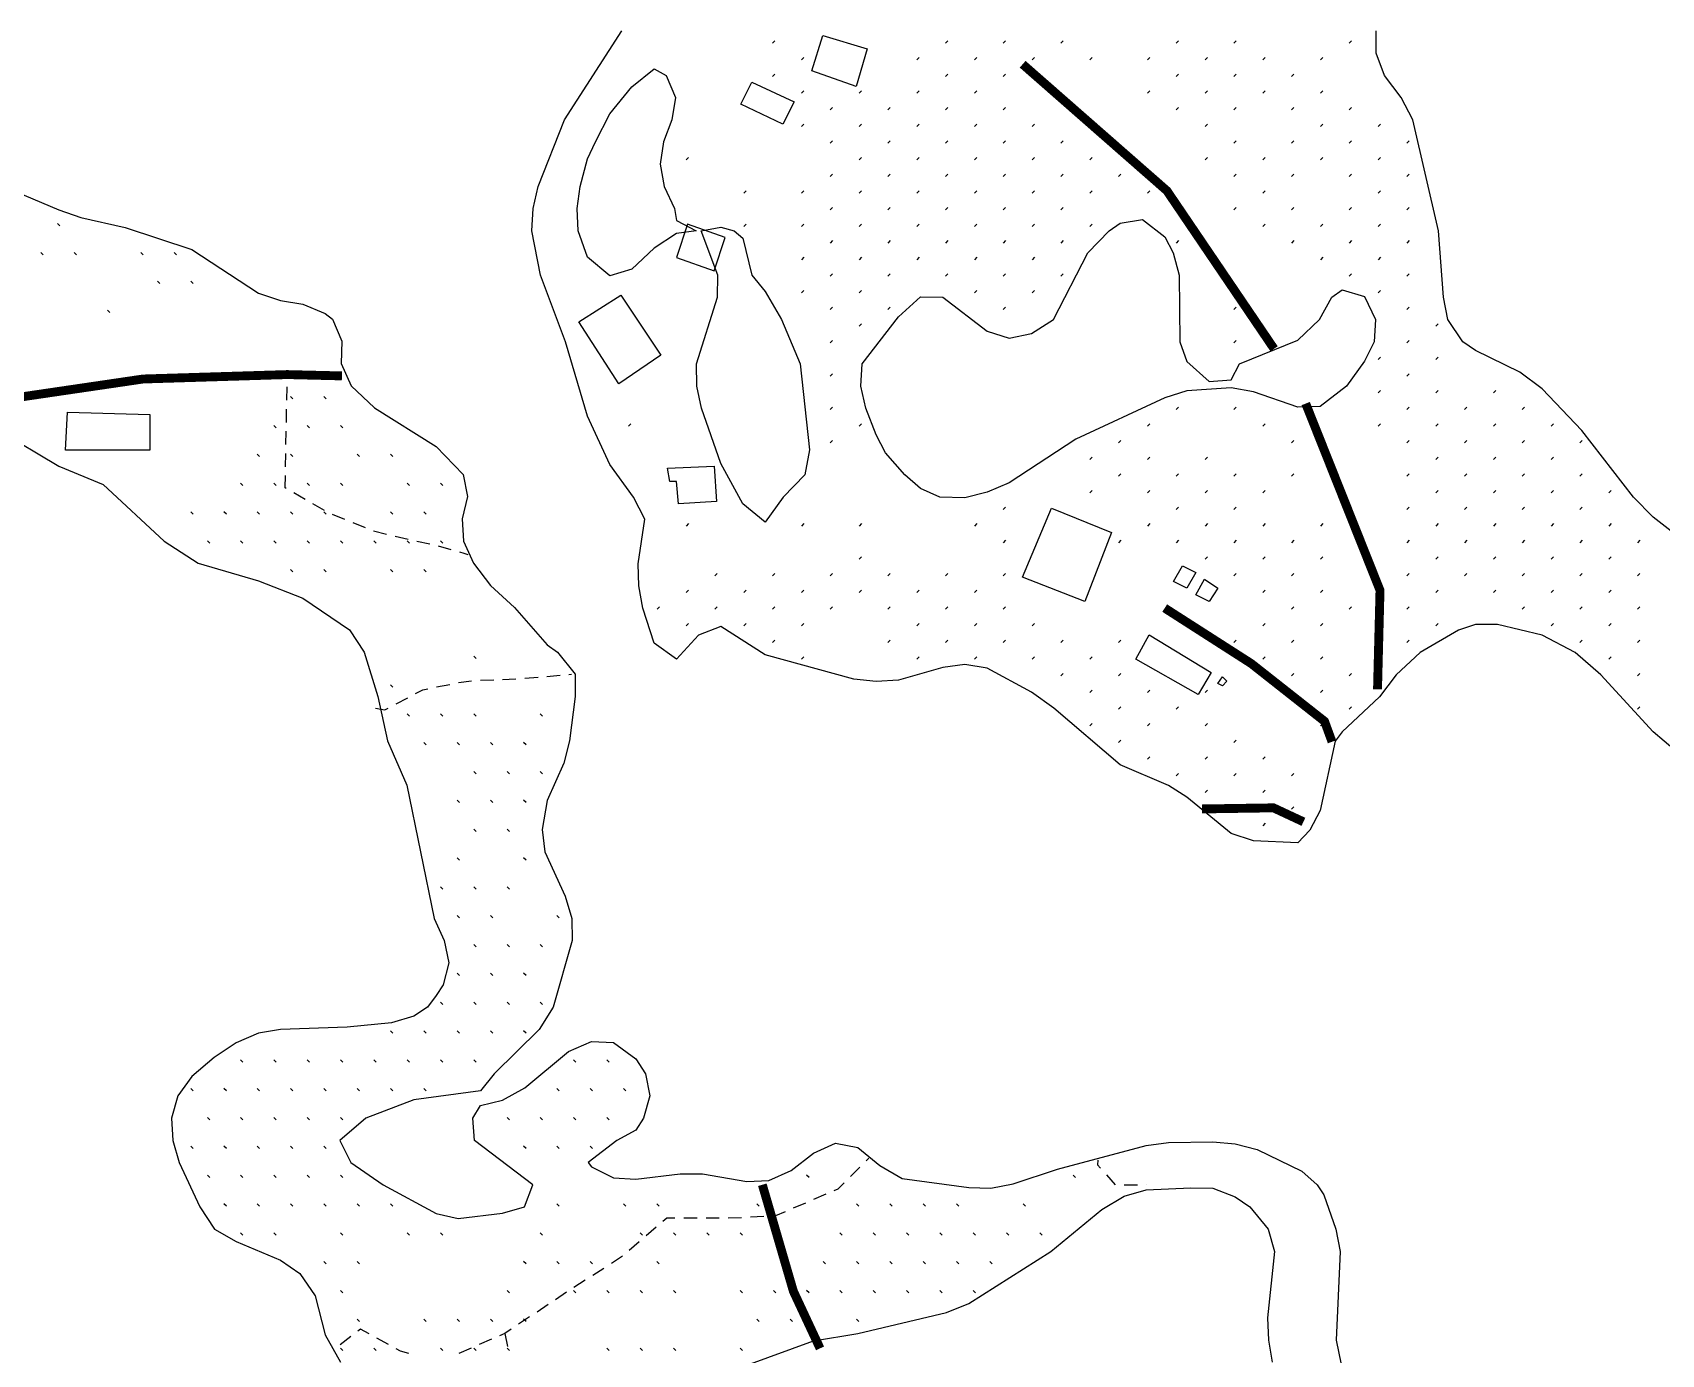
# Model space of a CAD drawing. Header units: millimetres. Extents: x 10 to 1190, y 102 to 890.
# Drawn here: x 781 to 927.8, y 371.9 to 491 of the extents above; entities that cross this region are included whole.
import ezdxf

# ---------------------------------------------------------------- set-up
doc = ezdxf.new("R2010")
doc.units = ezdxf.units.MM
for name, color, linetype in [('CUT', 1, 'CONTINUOUS'), ('ETCH', 7, 'CONTINUOUS'), ('SCORE', 5, 'CONTINUOUS')]:
    doc.layers.add(name, color=color, linetype=linetype)

msp = doc.modelspace()

# ---------------------------------------------------------------- linework, layer by layer
at = {"layer": 'CUT'}
for points in [[(929.022, 426.274), (927.022, 427.963), (922.327, 433.114), (920.014, 435.114), (917.022, 436.661), (913.022, 437.635), (911.022, 437.639), (909.493, 437.114), (906.047, 435.114), (903.87, 433.114), (902.364, 431.114), (899.022, 427.97), (898.379, 427.114), (897.022, 420.888), (896.096, 419.114), (895.022, 417.976), (891.022, 418.135), (889.022, 418.813), (885.022, 422.071), (883.353, 423.114), (879.022, 424.99), (873.022, 430.097), (871.022, 431.529), (867.022, 433.687), (865.022, 434.024), (863.022, 433.755), (859.022, 432.607), (857.022, 432.488), (855.022, 432.722), (847.022, 434.912), (843.022, 437.459), (841.022, 436.684), (839.022, 434.496), (837.022, 435.944), (836.002, 439.114), (835.643, 441.114), (835.587, 443.114), (836.179, 447.114), (835.151, 449.114), (833.022, 452.048), (831.022, 456.408), (829.025, 463.114), (826.771, 469.114), (826, 473.114), (826.116, 475.114), (826.576, 477.114), (828.937, 483.114), (834.111, 491.114)], [(767.366, 481.769), (783.366, 475.009), (785.366, 474.309), (789.366, 473.402), (795.366, 471.413), (801.366, 467.479), (803.366, 466.832), (805.366, 466.505), (807.366, 465.67), (808.04, 465.154), (808.866, 463.154), (808.823, 461.154), (809.722, 459.154), (811.808, 457.154), (817.366, 453.673), (819.806, 451.154), (820.192, 449.154), (819.718, 447.154), (819.849, 445.154), (820.729, 443.154), (822.284, 441.154), (824.427, 439.154), (827.366, 435.801), (828.321, 435.154), (829.909, 433.154), (829.895, 431.154), (829.38, 427.154), (828.881, 425.154), (827.366, 421.769), (826.927, 419.154), (827.167, 417.154), (828.99, 413.154), (829.608, 411.154), (829.62, 409.154), (827.926, 403.154), (826.649, 401.154), (822.611, 397.154), (821.366, 395.606), (815.366, 394.791), (811.028, 393.154), (808.698, 391.154), (809.701, 389.154), (812.6, 387.154), (817.366, 384.574), (819.366, 384.098), (823.366, 384.585), (825.35, 385.154), (826.084, 387.154), (820.844, 391.154), (820.695, 393.154), (821.366, 394.305), (823.366, 394.78), (825.366, 395.875), (829.294, 399.154), (831.366, 400.063), (833.366, 399.956), (835.366, 398.512), (836.249, 397.154), (836.634, 395.154), (836.071, 393.154), (835.366, 392.061), (833.665, 391.154), (831.087, 389.154), (831.366, 388.761), (833.366, 387.778), (835.366, 387.654), (839.366, 388.151), (841.366, 388.129), (845.366, 387.459), (847.366, 387.531), (849.366, 388.437), (851.366, 389.996), (853.366, 390.889), (855.366, 390.519), (857.366, 388.902), (859.366, 387.707), (865.366, 386.892), (867.366, 386.838), (869.366, 387.223), (873.366, 388.549), (881.366, 390.696), (883.366, 390.964), (887.366, 391.013), (889.366, 390.84), (891.366, 390.329), (895.366, 388.368), (896.756, 387.154), (897.366, 386.246), (898.441, 383.154), (898.83, 381.154), (898.474, 373.154), (899.366, 368.76)]]:
    msp.add_lwpolyline(points, dxfattribs=at)
at = {"layer": 'ETCH'}
for points in [[(847.898, 490.22), (847.686, 490.007)], [(863.486, 490.22), (863.274, 490.007)], [(868.682, 490.22), (868.47, 490.007)], [(873.878, 490.22), (873.666, 490.007)], [(884.27, 490.22), (884.058, 490.007)], [(889.466, 490.22), (889.254, 490.007)], [(899.858, 490.22), (899.646, 490.007)], [(850.496, 488.72), (850.284, 488.507)], [(860.888, 488.72), (860.676, 488.507)], [(866.084, 488.72), (865.872, 488.507)], [(871.28, 488.72), (871.068, 488.507)], [(876.476, 488.72), (876.264, 488.507)], [(881.672, 488.72), (881.46, 488.507)], [(886.868, 488.72), (886.656, 488.507)], [(892.064, 488.72), (891.852, 488.507)], [(897.26, 488.72), (897.048, 488.507)], [(847.898, 487.22), (847.686, 487.007)], [(863.486, 487.22), (863.274, 487.007)], [(868.682, 487.22), (868.47, 487.007)], [(884.27, 487.22), (884.058, 487.007)], [(889.466, 487.22), (889.254, 487.007)], [(894.662, 487.22), (894.45, 487.007)], [(850.496, 485.72), (850.284, 485.507)], [(855.692, 485.72), (855.48, 485.507)], [(860.888, 485.72), (860.676, 485.507)], [(866.084, 485.72), (865.872, 485.507)], [(881.672, 485.72), (881.46, 485.507)], [(886.868, 485.72), (886.656, 485.507)], [(892.064, 485.72), (891.852, 485.507)], [(897.26, 485.72), (897.048, 485.507)], [(853.094, 484.22), (852.882, 484.007)], [(858.29, 484.22), (858.078, 484.007)], [(863.486, 484.22), (863.274, 484.007)], [(868.682, 484.22), (868.47, 484.007)], [(884.27, 484.22), (884.058, 484.007)], [(889.466, 484.22), (889.254, 484.007)], [(894.662, 484.22), (894.45, 484.007)], [(899.858, 484.22), (899.646, 484.007)], [(850.496, 482.72), (850.284, 482.507)], [(855.692, 482.72), (855.48, 482.507)], [(860.888, 482.72), (860.676, 482.507)], [(866.084, 482.72), (865.872, 482.507)], [(871.28, 482.72), (871.068, 482.507)], [(886.868, 482.72), (886.656, 482.507)], [(897.26, 482.72), (897.048, 482.507)], [(902.456, 482.72), (902.244, 482.507)], [(853.094, 481.22), (852.882, 481.007)], [(858.29, 481.22), (858.078, 481.007)], [(863.486, 481.22), (863.274, 481.007)], [(868.682, 481.22), (868.47, 481.007)], [(873.878, 481.22), (873.666, 481.007)], [(889.466, 481.22), (889.254, 481.007)], [(894.662, 481.22), (894.45, 481.007)], [(899.858, 481.22), (899.646, 481.007)], [(905.054, 481.22), (904.842, 481.007)], [(840.104, 479.72), (839.892, 479.507)], [(855.692, 479.72), (855.48, 479.507)], [(860.888, 479.72), (860.676, 479.507)], [(866.084, 479.72), (865.872, 479.507)], [(871.28, 479.72), (871.068, 479.507)], [(876.476, 479.72), (876.264, 479.507)], [(886.868, 479.72), (886.656, 479.507)], [(892.064, 479.72), (891.852, 479.507)], [(897.26, 479.72), (897.048, 479.507)], [(902.456, 479.72), (902.244, 479.507)], [(853.094, 478.22), (852.882, 478.007)], [(858.29, 478.22), (858.078, 478.007)], [(863.486, 478.22), (863.274, 478.007)], [(868.682, 478.22), (868.47, 478.007)], [(873.878, 478.22), (873.666, 478.007)], [(879.074, 478.22), (878.862, 478.007)], [(889.466, 478.22), (889.254, 478.007)], [(894.662, 478.22), (894.45, 478.007)], [(899.858, 478.22), (899.646, 478.007)], [(905.054, 478.22), (904.842, 478.007)], [(845.3, 476.72), (845.088, 476.507)], [(850.496, 476.72), (850.284, 476.507)], [(855.692, 476.72), (855.48, 476.507)], [(860.888, 476.72), (860.676, 476.507)], [(866.084, 476.72), (865.872, 476.507)], [(871.28, 476.72), (871.068, 476.507)], [(876.476, 476.72), (876.264, 476.507)], [(881.672, 476.72), (881.46, 476.507)], [(892.064, 476.72), (891.852, 476.507)], [(902.456, 476.72), (902.244, 476.507)], [(853.094, 475.22), (852.882, 475.007)], [(858.29, 475.22), (858.078, 475.007)], [(863.486, 475.22), (863.274, 475.007)], [(868.682, 475.22), (868.47, 475.007)], [(873.878, 475.22), (873.666, 475.007)], [(884.27, 475.22), (884.058, 475.007)], [(889.466, 475.22), (889.254, 475.007)], [(894.662, 475.22), (894.45, 475.007)], [(899.858, 475.22), (899.646, 475.007)], [(905.054, 475.22), (904.842, 475.007)], [(783.472, 473.554), (783.26, 473.766)], [(845.3, 473.72), (845.088, 473.507)], [(850.496, 473.72), (850.284, 473.507)], [(855.692, 473.72), (855.48, 473.507)], [(860.888, 473.72), (860.676, 473.507)], [(866.084, 473.72), (865.872, 473.507)], [(871.28, 473.72), (871.068, 473.507)], [(876.476, 473.72), (876.264, 473.507)], [(892.064, 473.72), (891.852, 473.507)], [(897.26, 473.72), (897.048, 473.507)], [(902.456, 473.72), (902.244, 473.507)], [(781.972, 470.956), (781.76, 471.168)], [(784.972, 470.956), (784.76, 471.168)], [(790.972, 470.956), (790.76, 471.168)], [(793.972, 470.956), (793.76, 471.168)], [(853.094, 472.22), (852.882, 472.007)], [(858.29, 472.22), (858.078, 472.007)], [(863.486, 472.22), (863.274, 472.007)], [(868.682, 472.22), (868.47, 472.007)], [(873.878, 472.22), (873.666, 472.007)], [(884.27, 472.22), (884.058, 472.007)], [(894.662, 472.22), (894.45, 472.007)], [(899.858, 472.22), (899.646, 472.007)], [(905.054, 472.22), (904.842, 472.007)], [(850.496, 470.72), (850.284, 470.507)], [(855.692, 470.72), (855.48, 470.507)], [(860.888, 470.72), (860.676, 470.507)], [(866.084, 470.72), (865.872, 470.507)], [(871.28, 470.72), (871.068, 470.507)], [(897.26, 470.72), (897.048, 470.507)], [(902.456, 470.72), (902.244, 470.507)], [(792.472, 468.358), (792.26, 468.57)], [(795.472, 468.358), (795.26, 468.57)], [(853.094, 469.22), (852.882, 469.007)], [(858.29, 469.22), (858.078, 469.007)], [(863.486, 469.22), (863.274, 469.007)], [(868.682, 469.22), (868.47, 469.007)], [(873.878, 469.22), (873.666, 469.007)], [(899.858, 469.22), (899.646, 469.007)], [(905.054, 469.22), (904.842, 469.007)], [(850.496, 467.72), (850.284, 467.507)], [(855.692, 467.72), (855.48, 467.507)], [(866.084, 467.72), (865.872, 467.507)], [(871.28, 467.72), (871.068, 467.507)], [(902.456, 467.72), (902.244, 467.507)], [(787.972, 465.76), (787.76, 465.972)], [(853.094, 466.22), (852.882, 466.007)], [(858.29, 466.22), (858.078, 466.007)], [(868.682, 466.22), (868.47, 466.007)], [(889.466, 466.22), (889.254, 466.007)], [(905.054, 466.22), (904.842, 466.007)], [(855.692, 464.72), (855.48, 464.507)], [(907.652, 464.72), (907.44, 464.507)], [(853.094, 463.22), (852.882, 463.007)], [(889.466, 463.22), (889.254, 463.007)], [(905.054, 463.22), (904.842, 463.007)], [(902.456, 461.72), (902.244, 461.507)], [(907.652, 461.72), (907.44, 461.507)], [(803.96, 459.848), (803.966, 460.154)], [(853.094, 460.22), (852.882, 460.007)], [(905.054, 460.22), (904.842, 460.007)], [(803.921, 457.849), (803.945, 459.048)], [(804.472, 457.966), (804.26, 458.178)], [(807.472, 457.966), (807.26, 458.178)], [(902.456, 458.72), (902.244, 458.507)], [(907.652, 458.72), (907.44, 458.507)], [(912.848, 458.72), (912.636, 458.507)], [(803.882, 455.849), (803.906, 457.049)], [(853.094, 457.22), (852.882, 457.007)], [(884.27, 457.22), (884.058, 457.007)], [(889.466, 457.22), (889.254, 457.007)], [(905.054, 457.22), (904.842, 457.007)], [(910.25, 457.22), (910.038, 457.007)], [(915.446, 457.22), (915.234, 457.007)], [(802.972, 455.368), (802.76, 455.58)], [(803.843, 453.849), (803.866, 455.049)], [(805.972, 455.368), (805.76, 455.58)], [(808.972, 455.368), (808.76, 455.58)], [(834.908, 455.72), (834.696, 455.507)], [(855.692, 455.72), (855.48, 455.507)], [(881.672, 455.72), (881.46, 455.507)], [(892.064, 455.72), (891.852, 455.507)], [(902.456, 455.72), (902.244, 455.507)], [(907.652, 455.72), (907.44, 455.507)], [(912.848, 455.72), (912.636, 455.507)], [(918.044, 455.72), (917.832, 455.507)], [(853.094, 454.22), (852.882, 454.007)], [(879.074, 454.22), (878.862, 454.007)], [(894.662, 454.22), (894.45, 454.007)], [(905.054, 454.22), (904.842, 454.007)], [(910.25, 454.22), (910.038, 454.007)], [(915.446, 454.22), (915.234, 454.007)], [(920.642, 454.22), (920.43, 454.007)], [(801.472, 452.77), (801.26, 452.982)], [(803.804, 451.85), (803.827, 453.05)], [(804.472, 452.77), (804.26, 452.982)], [(810.472, 452.77), (810.26, 452.982)], [(813.472, 452.77), (813.26, 452.982)], [(876.476, 452.72), (876.264, 452.507)], [(881.672, 452.72), (881.46, 452.507)], [(886.868, 452.72), (886.656, 452.507)], [(907.652, 452.72), (907.44, 452.507)], [(912.848, 452.72), (912.636, 452.507)], [(918.044, 452.72), (917.832, 452.507)], [(803.856, 449.902), (803.766, 449.954), (803.788, 451.05)], [(879.074, 451.22), (878.862, 451.007)], [(884.27, 451.22), (884.058, 451.007)], [(889.466, 451.22), (889.254, 451.007)], [(894.662, 451.22), (894.45, 451.007)], [(905.054, 451.22), (904.842, 451.007)], [(910.25, 451.22), (910.038, 451.007)], [(915.446, 451.22), (915.234, 451.007)], [(920.642, 451.22), (920.43, 451.007)], [(799.972, 450.172), (799.76, 450.384)], [(802.972, 450.172), (802.76, 450.384)], [(805.587, 448.9), (804.548, 449.501)], [(805.972, 450.172), (805.76, 450.384)], [(808.972, 450.172), (808.76, 450.384)], [(814.972, 450.172), (814.76, 450.384)], [(817.972, 450.172), (817.76, 450.384)], [(876.476, 449.72), (876.264, 449.507)], [(881.672, 449.72), (881.46, 449.507)], [(886.868, 449.72), (886.656, 449.507)], [(892.064, 449.72), (891.852, 449.507)], [(907.652, 449.72), (907.44, 449.507)], [(912.848, 449.72), (912.636, 449.507)], [(918.044, 449.72), (917.832, 449.507)], [(923.24, 449.72), (923.028, 449.507)], [(795.472, 447.574), (795.26, 447.786)], [(798.472, 447.574), (798.26, 447.786)], [(801.472, 447.574), (801.26, 447.786)], [(804.472, 447.574), (804.26, 447.786)], [(807.318, 447.898), (806.279, 448.499)], [(807.472, 447.574), (807.26, 447.786)], [(813.472, 447.574), (813.26, 447.786)], [(816.472, 447.574), (816.26, 447.786)], [(868.682, 448.22), (868.47, 448.007)], [(884.27, 448.22), (884.058, 448.007)], [(889.466, 448.22), (889.254, 448.007)], [(905.054, 448.22), (904.842, 448.007)], [(910.25, 448.22), (910.038, 448.007)], [(915.446, 448.22), (915.234, 448.007)], [(920.642, 448.22), (920.43, 448.007)], [(809.152, 447.105), (808.041, 447.56)], [(811.003, 446.348), (809.892, 446.802)], [(840.104, 446.72), (839.892, 446.507)], [(850.496, 446.72), (850.284, 446.507)], [(855.692, 446.72), (855.48, 446.507)], [(866.084, 446.72), (865.872, 446.507)], [(881.672, 446.72), (881.46, 446.507)], [(886.868, 446.72), (886.656, 446.507)], [(892.064, 446.72), (891.852, 446.507)], [(897.26, 446.72), (897.048, 446.507)], [(907.652, 446.72), (907.44, 446.507)], [(912.848, 446.72), (912.636, 446.507)], [(918.044, 446.72), (917.832, 446.507)], [(923.24, 446.72), (923.028, 446.507)], [(796.972, 444.976), (796.76, 445.188)], [(799.972, 444.976), (799.76, 445.188)], [(802.972, 444.976), (802.76, 445.188)], [(805.972, 444.976), (805.76, 445.188)], [(808.972, 444.976), (808.76, 445.188)], [(812.902, 445.743), (811.743, 446.045)], [(811.972, 444.976), (811.76, 445.188)], [(814.852, 445.302), (813.682, 445.566)], [(814.972, 444.976), (814.76, 445.188)], [(816.803, 444.862), (815.633, 445.126)], [(817.972, 444.976), (817.76, 445.188)], [(868.682, 445.22), (868.47, 445.007)], [(879.074, 445.22), (878.862, 445.007)], [(884.27, 445.22), (884.058, 445.007)], [(889.466, 445.22), (889.254, 445.007)], [(894.662, 445.22), (894.45, 445.007)], [(905.054, 445.22), (904.842, 445.007)], [(910.25, 445.22), (910.038, 445.007)], [(915.446, 445.22), (915.234, 445.007)], [(920.642, 445.22), (920.43, 445.007)], [(925.838, 445.22), (925.626, 445.007)], [(818.742, 444.375), (817.584, 444.685)], [(820.27, 443.901), (819.888, 444.019), (819.506, 444.138)], [(855.692, 443.72), (855.48, 443.507)], [(886.868, 443.72), (886.656, 443.507)], [(892.064, 443.72), (891.852, 443.507)], [(897.26, 443.72), (897.048, 443.507)], [(907.652, 443.72), (907.44, 443.507)], [(912.848, 443.72), (912.636, 443.507)], [(918.044, 443.72), (917.832, 443.507)], [(923.24, 443.72), (923.028, 443.507)], [(804.472, 442.378), (804.26, 442.59)], [(807.472, 442.378), (807.26, 442.59)], [(813.472, 442.378), (813.26, 442.59)], [(816.472, 442.378), (816.26, 442.59)], [(842.702, 442.22), (842.49, 442.007)], [(847.898, 442.22), (847.686, 442.007)], [(853.094, 442.22), (852.882, 442.007)], [(858.29, 442.22), (858.078, 442.007)], [(863.486, 442.22), (863.274, 442.007)], [(868.682, 442.22), (868.47, 442.007)], [(889.466, 442.22), (889.254, 442.007)], [(894.662, 442.22), (894.45, 442.007)], [(905.054, 442.22), (904.842, 442.007)], [(910.25, 442.22), (910.038, 442.007)], [(915.446, 442.22), (915.234, 442.007)], [(920.642, 442.22), (920.43, 442.007)], [(925.838, 442.22), (925.626, 442.007)], [(840.104, 440.72), (839.892, 440.507)], [(845.3, 440.72), (845.088, 440.507)], [(850.496, 440.72), (850.284, 440.507)], [(855.692, 440.72), (855.48, 440.507)], [(860.888, 440.72), (860.676, 440.507)], [(866.084, 440.72), (865.872, 440.507)], [(892.064, 440.72), (891.852, 440.507)], [(897.26, 440.72), (897.048, 440.507)], [(907.652, 440.72), (907.44, 440.507)], [(912.848, 440.72), (912.636, 440.507)], [(918.044, 440.72), (917.832, 440.507)], [(923.24, 440.72), (923.028, 440.507)], [(837.506, 439.22), (837.294, 439.007)], [(842.702, 439.22), (842.49, 439.007)], [(847.898, 439.22), (847.686, 439.007)], [(853.094, 439.22), (852.882, 439.007)], [(858.29, 439.22), (858.078, 439.007)], [(863.486, 439.22), (863.274, 439.007)], [(868.682, 439.22), (868.47, 439.007)], [(894.662, 439.22), (894.45, 439.007)], [(899.858, 439.22), (899.646, 439.007)], [(905.054, 439.22), (904.842, 439.007)], [(915.446, 439.22), (915.234, 439.007)], [(920.642, 439.22), (920.43, 439.007)], [(925.838, 439.22), (925.626, 439.007)], [(840.104, 437.72), (839.892, 437.507)], [(845.3, 437.72), (845.088, 437.507)], [(850.496, 437.72), (850.284, 437.507)], [(860.888, 437.72), (860.676, 437.507)], [(866.084, 437.72), (865.872, 437.507)], [(871.28, 437.72), (871.068, 437.507)], [(892.064, 437.72), (891.852, 437.507)], [(897.26, 437.72), (897.048, 437.507)], [(907.652, 437.72), (907.44, 437.507)], [(918.044, 437.72), (917.832, 437.507)], [(923.24, 437.72), (923.028, 437.507)], [(847.898, 436.22), (847.686, 436.007)], [(858.29, 436.22), (858.078, 436.007)], [(863.486, 436.22), (863.274, 436.007)], [(868.682, 436.22), (868.47, 436.007)], [(873.878, 436.22), (873.666, 436.007)], [(879.074, 436.22), (878.862, 436.007)], [(889.466, 436.22), (889.254, 436.007)], [(894.662, 436.22), (894.45, 436.007)], [(905.054, 436.22), (904.842, 436.007)], [(920.642, 436.22), (920.43, 436.007)], [(925.838, 436.22), (925.626, 436.007)], [(820.972, 434.584), (820.76, 434.796)], [(850.496, 434.72), (850.284, 434.507)], [(860.888, 434.72), (860.676, 434.507)], [(866.084, 434.72), (865.872, 434.507)], [(871.28, 434.72), (871.068, 434.507)], [(876.476, 434.72), (876.264, 434.507)], [(892.064, 434.72), (891.852, 434.507)], [(897.26, 434.72), (897.048, 434.507)], [(923.24, 434.72), (923.028, 434.507)], [(827.35, 432.961), (828.546, 433.065)], [(829.343, 433.134), (829.566, 433.154)], [(873.878, 433.22), (873.666, 433.007)], [(879.074, 433.22), (878.862, 433.007)], [(894.662, 433.22), (894.45, 433.007)], [(899.858, 433.22), (899.646, 433.007)], [(925.838, 433.22), (925.626, 433.007)], [(813.472, 431.986), (813.26, 432.198)], [(815.527, 431.415), (816.166, 431.754), (816.633, 431.847)], [(817.418, 432.004), (818.594, 432.239)], [(819.379, 432.396), (820.563, 432.57)], [(821.362, 432.604), (822.561, 432.654)], [(823.36, 432.687), (824.559, 432.737)], [(825.358, 432.788), (826.553, 432.892)], [(876.476, 431.72), (876.264, 431.507)], [(881.672, 431.72), (881.46, 431.507)], [(886.868, 431.72), (886.656, 431.507)], [(897.26, 431.72), (897.048, 431.507)], [(811.9, 430.087), (812.766, 429.954), (813.052, 430.105)], [(813.759, 430.479), (814.82, 431.041)], [(879.074, 430.22), (878.862, 430.007)], [(884.27, 430.22), (884.058, 430.007)], [(899.858, 430.22), (899.646, 430.007)], [(925.838, 430.22), (925.626, 430.007)], [(814.972, 429.388), (814.76, 429.6)], [(817.972, 429.388), (817.76, 429.6)], [(820.972, 429.388), (820.76, 429.6)], [(826.972, 429.388), (826.76, 429.6)], [(876.476, 428.72), (876.264, 428.507)], [(881.672, 428.72), (881.46, 428.507)], [(886.868, 428.72), (886.656, 428.507)], [(897.26, 428.72), (897.048, 428.507)], [(879.074, 427.22), (878.862, 427.007)], [(889.466, 427.22), (889.254, 427.007)], [(816.472, 426.79), (816.26, 427.002)], [(819.472, 426.79), (819.26, 427.002)], [(822.472, 426.79), (822.26, 427.002)], [(825.472, 426.79), (825.26, 427.002)], [(881.672, 425.72), (881.46, 425.507)], [(886.868, 425.72), (886.656, 425.507)], [(892.064, 425.72), (891.852, 425.507)], [(820.972, 424.192), (820.76, 424.404)], [(823.972, 424.192), (823.76, 424.404)], [(826.972, 424.192), (826.76, 424.404)], [(884.27, 424.22), (884.058, 424.007)], [(889.466, 424.22), (889.254, 424.007)], [(894.662, 424.22), (894.45, 424.007)], [(886.868, 422.72), (886.656, 422.507)], [(892.064, 422.72), (891.852, 422.507)], [(819.472, 421.594), (819.26, 421.806)], [(822.472, 421.594), (822.26, 421.806)], [(825.472, 421.594), (825.26, 421.806)], [(889.466, 421.22), (889.254, 421.007)], [(894.662, 421.22), (894.45, 421.007)], [(820.972, 418.996), (820.76, 419.208)], [(823.972, 418.996), (823.76, 419.208)], [(892.064, 419.72), (891.852, 419.507)], [(819.472, 416.398), (819.26, 416.61)], [(825.472, 416.398), (825.26, 416.61)], [(817.972, 413.8), (817.76, 414.012)], [(820.972, 413.8), (820.76, 414.012)], [(823.972, 413.8), (823.76, 414.012)], [(819.472, 411.202), (819.26, 411.414)], [(822.472, 411.202), (822.26, 411.414)], [(828.472, 411.202), (828.26, 411.414)], [(820.972, 408.604), (820.76, 408.816)], [(823.972, 408.604), (823.76, 408.816)], [(826.972, 408.604), (826.76, 408.816)], [(819.472, 406.006), (819.26, 406.218)], [(822.472, 406.006), (822.26, 406.218)], [(825.472, 406.006), (825.26, 406.218)], [(817.972, 403.408), (817.76, 403.62)], [(820.972, 403.408), (820.76, 403.62)], [(823.972, 403.408), (823.76, 403.62)], [(826.972, 403.408), (826.76, 403.62)], [(813.472, 400.81), (813.26, 401.022)], [(816.472, 400.81), (816.26, 401.022)], [(819.472, 400.81), (819.26, 401.022)], [(822.472, 400.81), (822.26, 401.022)], [(825.472, 400.81), (825.26, 401.022)], [(799.972, 398.212), (799.76, 398.424)], [(802.972, 398.212), (802.76, 398.424)], [(805.972, 398.212), (805.76, 398.424)], [(808.972, 398.212), (808.76, 398.424)], [(811.972, 398.212), (811.76, 398.424)], [(814.972, 398.212), (814.76, 398.424)], [(817.972, 398.212), (817.76, 398.424)], [(820.972, 398.212), (820.76, 398.424)], [(829.972, 398.212), (829.76, 398.424)], [(832.972, 398.212), (832.76, 398.424)], [(795.472, 395.614), (795.26, 395.826)], [(798.472, 395.614), (798.26, 395.826)], [(801.472, 395.614), (801.26, 395.826)], [(804.472, 395.614), (804.26, 395.826)], [(807.472, 395.614), (807.26, 395.826)], [(810.472, 395.614), (810.26, 395.826)], [(813.472, 395.614), (813.26, 395.826)], [(816.472, 395.614), (816.26, 395.826)], [(828.472, 395.614), (828.26, 395.826)], [(831.472, 395.614), (831.26, 395.826)], [(834.472, 395.614), (834.26, 395.826)], [(796.972, 393.016), (796.76, 393.228)], [(799.972, 393.016), (799.76, 393.228)], [(802.972, 393.016), (802.76, 393.228)], [(805.972, 393.016), (805.76, 393.228)], [(808.972, 393.016), (808.76, 393.228)], [(823.972, 393.016), (823.76, 393.228)], [(826.972, 393.016), (826.76, 393.228)], [(829.972, 393.016), (829.76, 393.228)], [(832.972, 393.016), (832.76, 393.228)], [(795.472, 390.418), (795.26, 390.63)], [(798.472, 390.418), (798.26, 390.63)], [(801.472, 390.418), (801.26, 390.63)], [(804.472, 390.418), (804.26, 390.63)], [(807.472, 390.418), (807.26, 390.63)], [(825.472, 390.418), (825.26, 390.63)], [(828.472, 390.418), (828.26, 390.63)], [(831.472, 390.418), (831.26, 390.63)], [(856.366, 389.554), (856.131, 389.318)], [(876.991, 389.354), (876.966, 388.954), (877.231, 388.656)], [(796.972, 387.82), (796.76, 388.032)], [(799.972, 387.82), (799.76, 388.032)], [(802.972, 387.82), (802.76, 388.032)], [(805.972, 387.82), (805.76, 388.032)], [(808.972, 387.82), (808.76, 388.032)], [(850.972, 387.82), (850.76, 388.032)], [(855.565, 388.752), (854.716, 387.904)], [(874.972, 387.82), (874.76, 388.032)], [(877.763, 388.058), (878.56, 387.161)], [(852.488, 386.292), (851.385, 385.819)], [(854.151, 387.338), (853.566, 386.754), (853.223, 386.607)], [(879.357, 387.154), (880.557, 387.154)], [(881.357, 387.154), (881.366, 387.154)], [(798.472, 385.222), (798.26, 385.434)], [(801.472, 385.222), (801.26, 385.434)], [(804.472, 385.222), (804.26, 385.434)], [(807.472, 385.222), (807.26, 385.434)], [(810.472, 385.222), (810.26, 385.434)], [(813.472, 385.222), (813.26, 385.434)], [(828.472, 385.222), (828.26, 385.434)], [(834.472, 385.222), (834.26, 385.434)], [(837.472, 385.222), (837.26, 385.434)], [(846.472, 385.222), (846.26, 385.434)], [(848.811, 384.716), (847.966, 384.354), (847.686, 384.337)], [(850.649, 385.504), (849.546, 385.031)], [(855.472, 385.222), (855.26, 385.434)], [(858.472, 385.222), (858.26, 385.434)], [(861.472, 385.222), (861.26, 385.434)], [(864.472, 385.222), (864.26, 385.434)], [(870.472, 385.222), (870.26, 385.434)], [(837.198, 383.324), (836.287, 382.543)], [(838.891, 384.154), (838.166, 384.154), (837.806, 383.845)], [(840.891, 384.154), (839.691, 384.154)], [(842.891, 384.154), (841.691, 384.154)], [(844.891, 384.173), (843.691, 384.154)], [(846.887, 384.29), (845.689, 384.22)], [(799.972, 382.624), (799.76, 382.836)], [(802.972, 382.624), (802.76, 382.836)], [(808.972, 382.624), (808.76, 382.836)], [(814.972, 382.624), (814.76, 382.836)], [(817.972, 382.624), (817.76, 382.836)], [(826.972, 382.624), (826.76, 382.836)], [(835.68, 382.022), (834.769, 381.241)], [(835.972, 382.624), (835.76, 382.836)], [(838.972, 382.624), (838.76, 382.836)], [(841.972, 382.624), (841.76, 382.836)], [(844.972, 382.624), (844.76, 382.836)], [(853.972, 382.624), (853.76, 382.836)], [(856.972, 382.624), (856.76, 382.836)], [(859.972, 382.624), (859.76, 382.836)], [(862.972, 382.624), (862.76, 382.836)], [(865.972, 382.624), (865.76, 382.836)], [(868.972, 382.624), (868.76, 382.836)], [(871.972, 382.624), (871.76, 382.836)], [(807.472, 380.026), (807.26, 380.238)], [(810.472, 380.026), (810.26, 380.238)], [(825.472, 380.026), (825.26, 380.238)], [(828.472, 380.026), (828.26, 380.238)], [(831.472, 380.026), (831.26, 380.238)], [(834.161, 380.721), (833.171, 380.047)], [(837.472, 380.026), (837.26, 380.238)], [(852.472, 380.026), (852.26, 380.238)], [(855.472, 380.026), (855.26, 380.238)], [(858.472, 380.026), (858.26, 380.238)], [(861.472, 380.026), (861.26, 380.238)], [(864.472, 380.026), (864.26, 380.238)], [(867.472, 380.026), (867.26, 380.238)], [(832.496, 379.618), (831.483, 378.974)], [(808.972, 377.428), (808.76, 377.64)], [(823.972, 377.428), (823.76, 377.64)], [(829.127, 377.461), (828.129, 376.795)], [(829.972, 377.428), (829.76, 377.64)], [(830.808, 378.544), (829.796, 377.9)], [(832.972, 377.428), (832.76, 377.64)], [(835.972, 377.428), (835.76, 377.64)], [(838.972, 377.428), (838.76, 377.64)], [(844.972, 377.428), (844.76, 377.64)], [(847.972, 377.428), (847.76, 377.64)], [(850.972, 377.428), (850.76, 377.64)], [(853.972, 377.428), (853.76, 377.64)], [(856.972, 377.428), (856.76, 377.64)], [(859.972, 377.428), (859.76, 377.64)], [(862.972, 377.428), (862.76, 377.64)], [(865.972, 377.428), (865.76, 377.64)], [(827.463, 376.352), (826.465, 375.686)], [(810.472, 374.83), (810.26, 375.042)], [(816.472, 374.83), (816.26, 375.042)], [(819.472, 374.83), (819.26, 375.042)], [(822.472, 374.83), (822.26, 375.042)], [(825.799, 375.242), (824.8, 374.577)], [(825.472, 374.83), (825.26, 375.042)], [(846.472, 374.83), (846.26, 375.042)], [(849.472, 374.83), (849.26, 375.042)], [(855.472, 374.83), (855.26, 375.042)], [(809.684, 373.472), (808.734, 372.738)], [(811.34, 373.724), (810.566, 374.154), (810.317, 373.961)], [(813.088, 372.753), (812.039, 373.336)], [(822.358, 373.23), (821.257, 372.753)], [(824.135, 374.133), (823.566, 373.754), (823.092, 373.548)], [(823.566, 373.754), (823.802, 372.577)], [(808.972, 372.232), (808.76, 372.444)], [(811.972, 372.232), (811.76, 372.444)], [(814.902, 371.938), (814.166, 372.154), (813.787, 372.364)], [(817.972, 372.232), (817.76, 372.444)], [(820.523, 372.435), (819.422, 371.958)], [(820.972, 372.232), (820.76, 372.444)], [(823.972, 372.232), (823.76, 372.444)], [(832.972, 372.232), (832.76, 372.444)], [(835.972, 372.232), (835.76, 372.444)], [(838.972, 372.232), (838.76, 372.444)], [(844.972, 372.232), (844.76, 372.444)]]:
    msp.add_lwpolyline(points, dxfattribs=at)
for points in [[(852.222, 490.714), (856.222, 489.514), (855.222, 486.114), (851.222, 487.514)], [(845.822, 486.514), (849.622, 484.714), (848.622, 482.714), (844.822, 484.514)], [(843.422, 472.514), (840.022, 473.714), (839.022, 470.714), (842.422, 469.514)], [(837.622, 461.914), (833.822, 459.314), (830.222, 464.914), (834.022, 467.314)], [(791.566, 456.554), (791.566, 453.354), (783.966, 453.354), (784.166, 456.754)], [(842.422, 451.914), (842.622, 448.714), (839.222, 448.514), (839.022, 450.514), (838.422, 450.514), (838.222, 451.714)], [(878.222, 445.914), (875.822, 439.714), (870.222, 441.914), (872.822, 448.114)], [(883.822, 441.514), (884.622, 442.914), (885.822, 442.314), (885.022, 440.914)], [(885.822, 440.314), (886.622, 441.714), (887.822, 440.914), (887.022, 439.714)], [(880.422, 434.514), (881.622, 436.714), (887.222, 433.314), (886.022, 431.314)], [(887.822, 432.314), (888.222, 432.914), (888.622, 432.514), (888.222, 432.114)]]:
    msp.add_lwpolyline(points, close=True, dxfattribs=at)
at = {"layer": 'ETCH', "const_width": 0.8}
for points in [[(870.222, 488.114), (883.222, 476.714), (892.876, 462.477)], [(808.886, 460.034), (803.966, 460.154), (790.966, 459.754), (773.629, 457.204)], [(895.726, 457.542), (902.422, 440.714), (902.197, 431.789)], [(883.022, 439.114), (890.822, 434.114), (897.422, 428.914), (898.099, 427.067)], [(886.384, 421.015), (892.822, 421.114), (895.522, 419.854)], [(851.966, 372.411), (849.566, 377.554), (846.766, 387.154)]]:
    msp.add_lwpolyline(points, dxfattribs=at)
at = {"layer": 'SCORE'}
for points in [[(934.98, 441.114), (927.022, 447.311), (925.255, 449.114), (920.608, 455.114), (917.022, 458.877), (915.022, 460.36), (911.022, 462.327), (909.876, 463.114), (908.535, 465.114), (908.129, 467.114), (907.693, 473.114), (905.38, 483.114), (904.334, 485.114), (902.816, 487.114), (902.065, 489.114), (902.083, 491.114)], [(777.921, 455.154), (783.366, 451.915), (787.366, 450.24), (792.876, 445.154), (795.93, 443.154), (801.366, 441.567), (805.366, 440.022), (809.582, 437.154), (810.902, 435.154), (812.124, 431.154), (812.993, 427.154), (814.731, 423.154), (817.203, 411.154), (818.091, 409.154), (818.517, 407.154), (818.013, 405.154), (817.366, 404.192), (816.601, 403.154), (815.366, 402.35), (813.366, 401.738), (809.366, 401.345), (803.366, 401.152), (801.366, 400.823), (799.366, 399.927), (797.366, 398.61), (795.366, 396.916), (794.087, 395.154), (793.538, 393.154), (793.657, 391.154), (794.222, 389.154), (796.084, 385.154), (797.419, 383.154), (799.366, 382.032), (803.366, 380.353), (805.102, 379.154), (806.471, 377.154), (807.366, 373.631), (808.758, 371.154)], [(845.366, 370.884), (851.366, 373.086), (855.366, 373.761), (863.366, 375.647), (865.366, 376.441), (872.75, 381.154), (877.366, 384.916), (879.366, 386.117), (881.366, 386.683), (885.366, 386.885), (887.366, 386.853), (889.366, 386.076), (890.691, 385.154), (892.355, 383.154), (892.926, 381.154), (892.289, 375.154), (892.362, 373.154), (892.718, 371.154)]]:
    msp.add_lwpolyline(points, dxfattribs=at)
for points in [[(839.022, 474.041), (840.808, 473.114), (839.022, 472.871), (837.022, 471.536), (835.022, 469.665), (833.022, 469.043), (831.022, 470.721), (830.18, 473.114), (830.068, 475.114), (830.361, 477.114), (831.022, 479.606), (831.726, 481.114), (833.022, 483.634), (835.022, 486.066), (837.022, 487.714), (838.094, 487.114), (838.945, 485.114), (838.601, 483.114), (837.872, 481.114), (837.568, 479.114), (837.931, 477.114), (838.843, 475.114)], [(901.022, 467.2), (902.006, 465.114), (901.899, 463.114), (901.022, 461.347), (899.407, 459.114), (897.022, 457.267), (895.022, 457.227), (891.022, 458.609), (889.022, 458.971), (885.022, 458.685), (883.022, 458.046), (875.022, 454.329), (869.022, 450.399), (867.022, 449.552), (865.022, 449.034), (862.772, 449.114), (861.022, 449.902), (859.593, 451.114), (857.876, 453.114), (857.022, 454.724), (856.097, 457.114), (855.635, 459.114), (855.77, 461.114), (859.022, 465.359), (861.022, 467.156), (863.022, 467.129), (867.022, 464.073), (869.022, 463.424), (871.022, 463.865), (873.015, 465.114), (876.088, 471.114), (878.03, 473.114), (879.022, 473.789), (881.022, 474.121), (883.022, 472.553), (883.784, 471.114), (884.319, 469.114), (884.381, 463.114), (885.022, 461.318), (887.022, 459.524), (889.022, 459.686), (889.764, 461.114), (895.022, 463.257), (896.974, 465.114), (898.091, 467.114), (899.022, 467.788)], [(851.022, 453.371), (850.581, 451.114), (848.639, 449.114), (847.022, 446.864), (845.022, 448.493), (843.022, 452.133), (841.288, 457.114), (840.854, 459.114), (840.829, 461.114), (842.736, 467.114), (842.767, 469.114), (841.243, 473.114), (843.022, 473.445), (844.243, 473.114), (845.022, 472.452), (845.821, 469.114), (847.022, 467.653), (848.482, 465.114), (850.169, 461.114)]]:
    msp.add_lwpolyline(points, close=True, dxfattribs=at)

doc.saveas('drawing.dxf')
